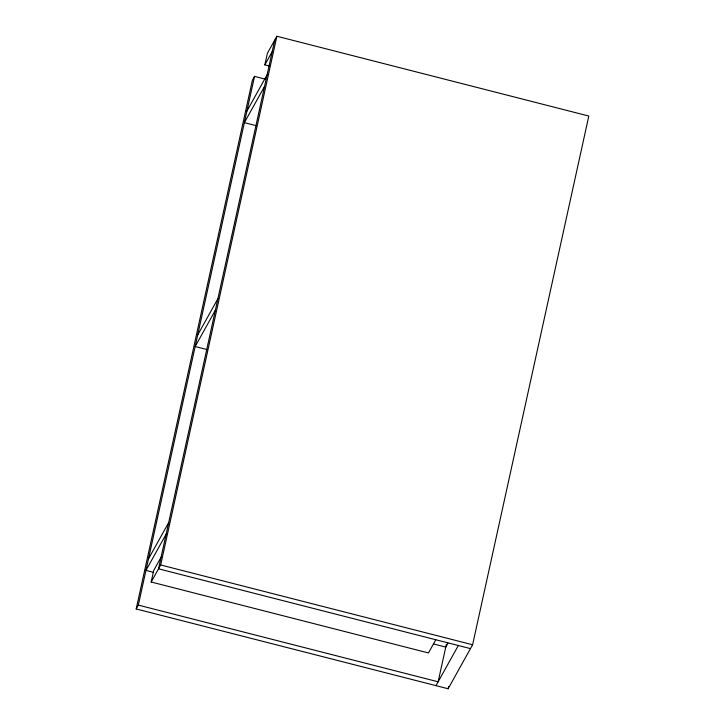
<?xml version="1.0" encoding="UTF-8"?>
<svg xmlns="http://www.w3.org/2000/svg" width="725" height="725" viewBox="0 0 725 725"><rect width="100%" height="100%" fill="white"/><g stroke="black" fill="none" stroke-linecap="round" stroke-linejoin="round"><path stroke-width="1.09" d="M269.229 65.984L264.852 64.86L267.389 53.297L276.877 36.25L588.809 116.045L472.609 644.761L448.123 688.75L136.191 608.955L252.391 80.239L254.538 76.388L265.477 79.188M136.191 608.955L138.33 605.103L254.538 76.388M435.807 639.749L428.457 652.944L151.181 582.012L153.727 570.439L161.068 557.244M274.739 40.102L158.53 568.817L470.462 648.612M151.181 582.012L160.669 564.965L276.877 36.25M446.364 644.344L438.136 681.799L138.33 605.103M448.123 688.75L448.603 686.548M264.852 64.86L272.192 51.665M246.908 111.088L267.108 74.793M264.571 86.366L244.37 122.652L256.405 125.733M197.708 334.959L217.899 298.673M215.361 310.237L195.161 346.532L207.232 349.613M148.498 558.839L168.698 522.553M166.152 534.117L145.952 570.403L153.618 572.369M447.941 643.175L445.757 647.099L433.722 644.018M435.988 685.651L458.336 645.504M160.669 564.965L472.609 644.761"/></g></svg>
